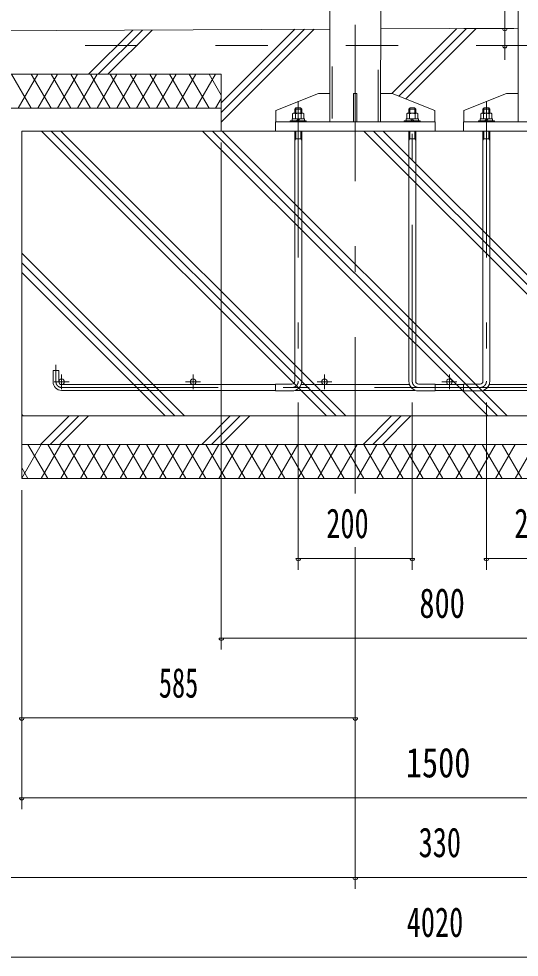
# Model space of a CAD drawing. Units: millimetres, scale not verified. Extents: x -31545 to 31552, y -14700 to 14700.
# Drawn here: x 18734 to 21806, y -4067 to 1698 of the extents above; entities that cross this region are included whole.
import ezdxf
from ezdxf.enums import TextEntityAlignment as Align

# ---------------------------------------------------------------- set-up
doc = ezdxf.new("R2010")
doc.units = ezdxf.units.MM
doc.header["$LTSCALE"] = 80
doc.linetypes.add('USER2', pattern=[10, 4, -6])
doc.linetypes.add('USER3', pattern=[24, 12, -5, 2, -5])
for name, color, linetype, lineweight in [('0-6_2-02BOLD', 7, 'Continuous', 18), ('0-7_2-12HIDDEN', 3, 'USER2', 18), ('0-8_2-22CENTER', 3, 'USER3', 18), ('0-9_2-42THIN', 4, 'Continuous', 18), ('0-A_2-52DIM', 3, 'Continuous', 18), ('0-B_2-62HATCH', 2, 'Continuous', 18)]:
    doc.layers.add(name, color=color, linetype=linetype, lineweight=lineweight)
doc.styles.add('ＭＳ ゴシック', font='')
doc.styles.get('ＭＳ ゴシック').set_extended_font_data('MS Gothic')

msp = doc.modelspace()

# ---------------------------------------------------------------- linework, layer by layer
at = {"layer": '0-6_2-02BOLD'}
for p, q in [((21798.5, 1063.9), (21798.5, 7787.41)), ((20643.49, 2204.9), (20643.48, 1063.9)), ((20955.34, 2204.9), (20955.33, 1063.9)), ((20809.91, 1063.9), (20809.91, 1238.9)), ((20432.24, 1082.45), (20432.24, 1114.29)), ((20466.58, 1114.29), (20466.58, 1082.45)), ((20470.41, 1142.98), (20470.41, 1117.45)), ((21128.42, 1142.98), (21170.41, 1142.98)), ((21132.23, 1114.29), (21132.23, 1082.45)), ((21166.59, 1082.45), (21166.59, 1114.29)), ((21287.83, 1063.9), (21287.83, 1133.9)), ((21465.98, 1133.9), (21465.98, 1063.9)), ((21625.42, 1142.98), (21583.41, 1142.98)), ((21587.23, 1114.29), (21587.23, 1082.45)), ((21621.58, 1082.45), (21621.58, 1114.29)), ((20309.42, 1007.9), (20309.42, 1063.9)), ((20438.92, 1071.95), (20449.42, 1082.45)), ((20459.91, 1082.45), (20449.42, 1071.95)), ((21138.91, 1082.45), (21149.41, 1071.95)), ((21159.9, 1071.95), (21149.41, 1082.45)), ((21464.41, 1063.9), (21464.41, 1007.9)), ((21593.91, 1071.95), (21604.42, 1082.45)), ((21614.91, 1082.45), (21604.42, 1071.95)), ((20428.41, -528.6), (20428.41, 1007.9)), ((20470.41, 1007.9), (20470.41, -528.6)), ((21128.42, -528.6), (21128.42, 1007.9)), ((21170.41, 1007.9), (21170.41, -528.6)), ((21583.41, -528.6), (21583.41, 1007.9)), ((21625.42, 1007.9), (21625.42, -528.6)), ((20470.41, 960.65), (20428.41, 960.65)), ((21128.42, 960.65), (21170.41, 960.65)), ((21583.41, 960.65), (21625.42, 960.65)), ((18979.41, -462.1), (18979.41, -532.1)), ((20309.42, -549.6), (18996.91, -549.6)), ((20466.58, -549.6), (21132.24, -549.6)), ((21464.41, -549.6), (21289.42, -549.6)), ((21621.58, -549.6), (22287.24, -549.6)), ((18996.91, -584.6), (20309.42, -584.6)), ((21167.81, -584.6), (20431.01, -584.6)), ((21289.42, -584.6), (21464.41, -584.6)), ((21565.91, -588.1), (21464.41, -588.1)), ((22322.81, -584.6), (21586.02, -584.6)), ((24001.91, -742.1), (18751.91, -742.1)), ((18751.91, -917.1), (24001.91, -917.1))]:
    msp.add_line(p, q, dxfattribs=at)
for points in [[(20643.49, 1634.25), (14341.91, 1602.9), (14341.91, 1147.9), (19976.91, 1147.9)], [(21798.49, 1635.81), (21376.92, 1637.9), (20955.34, 1635.81)], [(19976.91, 1007.9), (19976.91, 1357.9), (14341.91, 1357.9)], [(20643.49, 1238.9), (20573.49, 1238.9), (20310.99, 1133.9), (20310.99, 1063.9)], [(20809.91, 1238.9), (20788.91, 1238.9), (20788.91, 1063.9)], [(21287.83, 1133.9), (21025.33, 1238.9), (20955.34, 1238.9)], [(21798.49, 1238.9), (21728.49, 1238.9), (21465.98, 1133.9)], [(20483.76, 1082.45), (20483.76, 1114.29), (20478.28, 1117.45), (20420.54, 1117.45), (20415.06, 1114.29), (20415.06, 1082.45)], [(20428.41, 1117.45), (20428.41, 1142.98), (20470.41, 1142.98), (20463.41, 1149.98), (20435.41, 1149.98), (20428.41, 1142.98)], [(21115.06, 1082.45), (21115.06, 1114.29), (21120.53, 1117.45), (21178.28, 1117.45), (21183.76, 1114.29), (21183.76, 1082.45)], [(21170.41, 1117.45), (21170.41, 1142.98), (21163.41, 1149.98), (21135.41, 1149.98), (21128.42, 1142.98), (21128.42, 1117.45)], [(21570.06, 1082.45), (21570.06, 1114.29), (21575.53, 1117.45), (21633.28, 1117.45), (21638.76, 1114.29), (21638.76, 1082.45)], [(21625.42, 1117.45), (21625.42, 1142.98), (21618.41, 1149.98), (21590.42, 1149.98), (21583.41, 1142.98), (21583.41, 1117.45)], [(20309.42, 1063.9), (21289.42, 1063.9), (21289.42, 1007.9)], [(20498.41, 1063.9), (20498.41, 1071.95), (20400.41, 1071.95), (20400.41, 1063.9)], [(20411.79, 1071.95), (20411.79, 1082.45), (20487.03, 1082.45), (20487.03, 1071.95)], [(21100.41, 1063.9), (21100.41, 1071.95), (21198.42, 1071.95), (21198.42, 1063.9)], [(21187.04, 1071.95), (21187.04, 1082.45), (21111.79, 1082.45), (21111.79, 1071.95)], [(21464.41, 1063.9), (22444.41, 1063.9), (22444.41, 1007.9)], [(21555.41, 1063.9), (21555.41, 1071.95), (21653.41, 1071.95), (21653.41, 1063.9)], [(21642.03, 1071.95), (21642.03, 1082.45), (21566.79, 1082.45), (21566.79, 1071.95)], [(18944.41, -532.1), (18944.41, -462.1), (18979.41, -462.1)], [(20410.91, -588.1), (20309.42, -588.1), (20309.42, -546.1), (20410.91, -546.1)], [(21187.91, -546.1), (21289.42, -546.1), (21289.42, -588.1), (21187.91, -588.1)], [(21464.41, -588.1), (21464.41, -546.1), (21565.91, -546.1)]]:
    msp.add_lwpolyline(points, dxfattribs=at)
msp.add_lwpolyline([(24001.91, -1127.1), (24001.91, 1007.9), (18751.91, 1007.9), (18751.91, -1127.1)], close=True, dxfattribs=at)
for centre in [(18996.91, -532.1), (19803.66, -532.1), (20610.41, -532.1), (21376.91, -532.1)]:
    msp.add_circle(centre, 17.5, dxfattribs=at)
for centre, radius, start, end in [((20423.65, 1104.21), 13.24, 49.5701, 90), ((20449.42, 1069.23), 48.23, 69.13593, 110.86406), ((20475.18, 1104.21), 13.24, 90, 130.42989), ((21123.65, 1104.21), 13.24, 49.57011, 90), ((21149.41, 1069.23), 48.23, 69.13594, 110.86407), ((21175.18, 1104.21), 13.24, 90, 130.4299), ((21578.65, 1104.21), 13.24, 49.5701, 90), ((21604.42, 1069.23), 48.23, 69.13593, 110.86406), ((21630.18, 1104.21), 13.24, 90, 130.42989), ((18996.91, -532.1), 52.5, 180, 270), ((20410.91, -528.6), 59.5, 270, 0), ((20410.91, -528.6), 17.5, 270, 0), ((21187.91, -528.6), 59.5, 180, 270), ((21187.91, -528.6), 17.5, 180, 270), ((21565.91, -528.6), 59.5, 270, 0), ((21565.91, -528.6), 17.5, 270, 0)]:
    msp.add_arc(centre, radius, start, end, dxfattribs=at)
at = {"layer": '0-7_2-12HIDDEN'}
for p, q in [((20658.19, 2204.9), (20658.18, 1063.9)), ((20940.63, 1063.9), (20940.64, 2204.9)), ((14341.92, 1532.9), (28411.92, 1532.9))]:
    msp.add_line(p, q, dxfattribs=at)
at = {"layer": '0-8_2-22CENTER'}
for p, q in [((20799.42, 9341.41), (20799.42, -1281.07)), ((20449.42, 1191.98), (20449.42, -528.6)), ((21149.41, -528.6), (21149.41, 1191.98)), ((21604.42, 1191.98), (21604.42, -528.6)), ((18961.91, -532.1), (18961.91, -427.1)), ((18996.91, -577.6), (18996.91, -486.6)), ((19803.66, -486.6), (19803.66, -577.6)), ((20610.41, -577.6), (20610.41, -486.6)), ((21376.91, -486.6), (21376.91, -577.6)), ((18951.41, -532.1), (19042.41, -532.1)), ((18996.91, -567.1), (23756.91, -567.1)), ((19849.16, -532.1), (19758.16, -532.1)), ((20564.91, -532.1), (20655.91, -532.1)), ((21422.41, -532.1), (21331.41, -532.1))]:
    msp.add_line(p, q, dxfattribs=at)
for centre, radius, start, end in [((18996.91, -532.1), 35, 180, 270), ((20410.91, -528.6), 38.5, 270, 0), ((21187.91, -528.6), 38.5, 180, 270), ((21565.91, -528.6), 38.5, 270, 0)]:
    msp.add_arc(centre, radius, start, end, dxfattribs=at)
at = {"layer": '0-9_2-42THIN'}
for p, q in [((20433.66, 1117.45), (20433.66, 1148.23)), ((20465.16, 1148.23), (20465.16, 1117.45)), ((21133.67, 1148.23), (21133.67, 1117.45)), ((21165.16, 1117.45), (21165.16, 1148.23)), ((21588.66, 1117.45), (21588.66, 1148.23)), ((21620.16, 1148.23), (21620.16, 1117.45))]:
    msp.add_line(p, q, dxfattribs=at)
for points in [[(20428.41, 951.56), (20433.66, 960.65), (20433.66, 1007.9)], [(20465.16, 1007.9), (20465.16, 960.65), (20470.41, 951.56)], [(21133.67, 1007.9), (21133.67, 960.65), (21128.42, 951.56)], [(21170.41, 951.56), (21165.16, 960.65), (21165.16, 1007.9)], [(21583.41, 951.56), (21588.66, 960.65), (21588.66, 1007.9)], [(21620.16, 1007.9), (21620.16, 960.65), (21625.42, 951.56)]]:
    msp.add_lwpolyline(points, dxfattribs=at)
at = {"layer": '0-A_2-52DIM'}
for p, q in [((21717.86, 2015.91), (21717.86, 1445.03)), ((21773.59, 1637.9), (21466.64, 1637.9)), ((21731.86, 1637.9), (21703.86, 1637.9)), ((21731.86, 1532.9), (21703.86, 1532.9)), ((19976.91, 937.9), (19976.91, -2177.1)), ((20449.42, -658.44), (20449.42, -1687.1)), ((21149.41, -1687.1), (21149.41, -658.44)), ((21604.42, -658.44), (21604.42, -1687.1)), ((18751.91, -3157.1), (18751.91, -1197.1)), ((20799.42, -1547.1), (20799.42, -3647.1)), ((20463.42, -1617.1), (20435.42, -1617.1)), ((20449.42, -1617.1), (21149.41, -1617.1)), ((21163.41, -1617.1), (21135.41, -1617.1)), ((21618.42, -1617.1), (21590.42, -1617.1)), ((21604.42, -1617.1), (22304.41, -1617.1)), ((19990.91, -2107.1), (19962.91, -2107.1)), ((19976.91, -2107.1), (22776.91, -2107.1)), ((18765.91, -2597.1), (18737.91, -2597.1)), ((20799.42, -2597.1), (18751.91, -2597.1)), ((20813.42, -2597.1), (20785.42, -2597.1)), ((18765.91, -3087.1), (18737.91, -3087.1)), ((24001.91, -3087.1), (18751.91, -3087.1)), ((28411.91, -3577.1), (14341.91, -3577.1)), ((20813.42, -3577.1), (20785.42, -3577.1)), ((28411.91, -4067.1), (14341.91, -4067.1))]:
    msp.add_line(p, q, dxfattribs=at)
for centre in [(21717.86, 1637.9), (21717.86, 1532.9), (20449.42, -1617.1), (21149.41, -1617.1), (21604.42, -1617.1), (19976.91, -2107.1), (18751.91, -2597.1), (20799.42, -2597.1), (18751.91, -3087.1), (20799.42, -3577.1)]:
    msp.add_arc(centre, 14, 180, 0, dxfattribs=at)
at = {"layer": '0-B_2-62HATCH'}
for p, q in [((19432.95, 1628.23), (19162.63, 1357.9)), ((19222.02, 1357.9), (19492.64, 1628.53)), ((19281.41, 1357.9), (19552.34, 1628.83)), ((19976.91, 1063.45), (20547.24, 1633.77)), ((20487.54, 1633.48), (19976.91, 1122.85)), ((19976.91, 1182.24), (20427.85, 1633.18)), ((21023.52, 1238.9), (21422.29, 1637.68)), ((21481.4, 1637.38), (21066.46, 1222.45)), ((21108.9, 1205.48), (21540.5, 1637.09)), ((18689.34, 1357.9), (18810.59, 1147.9)), ((18851, 1357.9), (18729.76, 1147.9)), ((18931.83, 1147.9), (18810.59, 1357.9)), ((18851, 1147.9), (18972.24, 1357.9)), ((18931.83, 1357.9), (19053.07, 1147.9)), ((19093.48, 1357.9), (18972.23, 1147.9)), ((19174.31, 1147.9), (19053.07, 1357.9)), ((19093.48, 1147.9), (19214.74, 1357.9)), ((19174.31, 1357.9), (19295.56, 1147.9)), ((19335.97, 1357.9), (19214.74, 1147.9)), ((19416.8, 1147.9), (19295.56, 1357.9)), ((19335.97, 1147.9), (19457.22, 1357.9)), ((19416.8, 1357.9), (19538.05, 1147.9)), ((19578.46, 1357.9), (19457.22, 1147.9)), ((19659.28, 1147.9), (19538.05, 1357.9)), ((19578.46, 1147.9), (19699.71, 1357.9)), ((19659.28, 1357.9), (19780.53, 1147.9)), ((19820.94, 1357.9), (19699.71, 1147.9)), ((19901.77, 1147.9), (19780.53, 1357.9)), ((19820.94, 1147.9), (19942.19, 1357.9)), ((19901.77, 1357.9), (19976.91, 1227.77)), ((19976.91, 1208.04), (19942.19, 1147.9)), ((18872.66, 1007.9), (20622.66, -742.1)), ((20682.06, -742.1), (18932.07, 1007.9)), ((18991.46, 1007.9), (20741.46, -742.1)), ((21612.61, -742.1), (19862.61, 1007.9)), ((19922.01, 1007.9), (21672.01, -742.1)), ((21731.41, -742.1), (19981.4, 1007.9)), ((22602.56, -742.1), (20852.56, 1007.9)), ((20911.96, 1007.9), (22661.95, -742.1)), ((22721.35, -742.1), (20971.36, 1007.9)), ((19751.51, -742.1), (18751.91, 257.5)), ((18751.91, 198.1), (19692.11, -742.1)), ((19632.71, -742.1), (18751.91, 138.71)), ((18751.91, -732.45), (18761.55, -742.1)), ((18867.52, -917.1), (19042.51, -742.1)), ((19101.91, -742.1), (18926.92, -917.1)), ((18986.31, -917.1), (19161.31, -742.1)), ((19857.46, -917.1), (20032.46, -742.1)), ((20091.87, -742.1), (19916.86, -917.1)), ((19976.26, -917.1), (20151.26, -742.1)), ((21022.42, -742.1), (20847.42, -917.1)), ((20906.82, -917.1), (21081.81, -742.1)), ((20966.21, -917.1), (21141.21, -742.1)), ((18871.21, -917.1), (18751.91, -1123.72)), ((18911.62, -1127.1), (18790.37, -917.1)), ((18992.45, -917.1), (18871.2, -1127.1)), ((18911.62, -917.1), (19032.86, -1127.1)), ((18992.45, -1127.1), (19113.69, -917.1)), ((19154.11, -1127.1), (19032.87, -917.1)), ((19234.94, -917.1), (19113.69, -1127.1)), ((19154.11, -917.1), (19275.35, -1127.1)), ((19234.94, -1127.1), (19356.18, -917.1)), ((19396.59, -1127.1), (19275.35, -917.1)), ((19477.42, -917.1), (19356.18, -1127.1)), ((19396.59, -917.1), (19517.85, -1127.1)), ((19477.42, -1127.1), (19598.66, -917.1)), ((19639.08, -1127.1), (19517.83, -917.1)), ((19719.91, -917.1), (19598.66, -1127.1)), ((19639.08, -917.1), (19760.33, -1127.1)), ((19719.91, -1127.1), (19841.16, -917.1)), ((19881.57, -1127.1), (19760.32, -917.1)), ((19962.39, -917.1), (19841.15, -1127.1)), ((20002.81, -1127.1), (19881.57, -917.1)), ((20083.64, -917.1), (19962.39, -1127.1)), ((20124.05, -1127.1), (20002.81, -917.1)), ((20204.89, -917.1), (20083.63, -1127.1)), ((20245.3, -1127.1), (20124.05, -917.1)), ((20326.13, -917.1), (20204.89, -1127.1)), ((20245.3, -917.1), (20366.54, -1127.1)), ((20326.13, -1127.1), (20447.37, -917.1)), ((20487.79, -1127.1), (20366.54, -917.1)), ((20568.62, -917.1), (20447.37, -1127.1)), ((20487.79, -917.1), (20609.03, -1127.1)), ((20568.62, -1127.1), (20689.86, -917.1)), ((20730.28, -1127.1), (20609.03, -917.1)), ((20811.1, -917.1), (20689.86, -1127.1)), ((20730.28, -917.1), (20851.52, -1127.1)), ((20811.1, -1127.1), (20932.34, -917.1)), ((20851.52, -917.1), (20972.76, -1127.1)), ((20932.34, -1127.1), (21053.59, -917.1)), ((21094.01, -1127.1), (20972.76, -917.1)), ((21174.83, -917.1), (21053.59, -1127.1)), ((21094, -917.1), (21215.25, -1127.1)), ((21174.83, -1127.1), (21296.07, -917.1)), ((21336.49, -1127.1), (21215.25, -917.1)), ((21417.31, -917.1), (21296.07, -1127.1)), ((21336.49, -917.1), (21457.73, -1127.1)), ((21417.31, -1127.1), (21538.56, -917.1)), ((21578.98, -1127.1), (21457.73, -917.1)), ((21659.81, -917.1), (21538.56, -1127.1)), ((21578.98, -917.1), (21700.22, -1127.1)), ((21659.8, -1127.1), (21781.05, -917.1)), ((21821.47, -1127.1), (21700.22, -917.1)), ((21902.3, -917.1), (21781.05, -1127.1)), ((18790.37, -1127.1), (18751.91, -1060.47))]:
    msp.add_line(p, q, dxfattribs=at)

# ---------------------------------------------------------------- texts
at = {"layer": '0-A_2-52DIM', "color": 7, "style": 'ＭＳ ゴシック'}
for s, width, p in [('200', 0.7, (20621.24, -1547.1)), ('200', 0.7, (21776.25, -1547.1)), ('800', 0.75, (21192.94, -2037.1)), ('585', 0.65, (19593.81, -2527.1)), ('1500', 0.8, (21109.54, -3017.1)), ('330', 0.7, (21188.15, -3507.1)), ('4020', 0.7, (21115.26, -3997.1))]:
    msp.add_text(s, height=182.3, dxfattribs=dict(at, width=width)).set_placement(p, align=Align.BOTTOM_LEFT)

doc.saveas('drawing.dxf')
